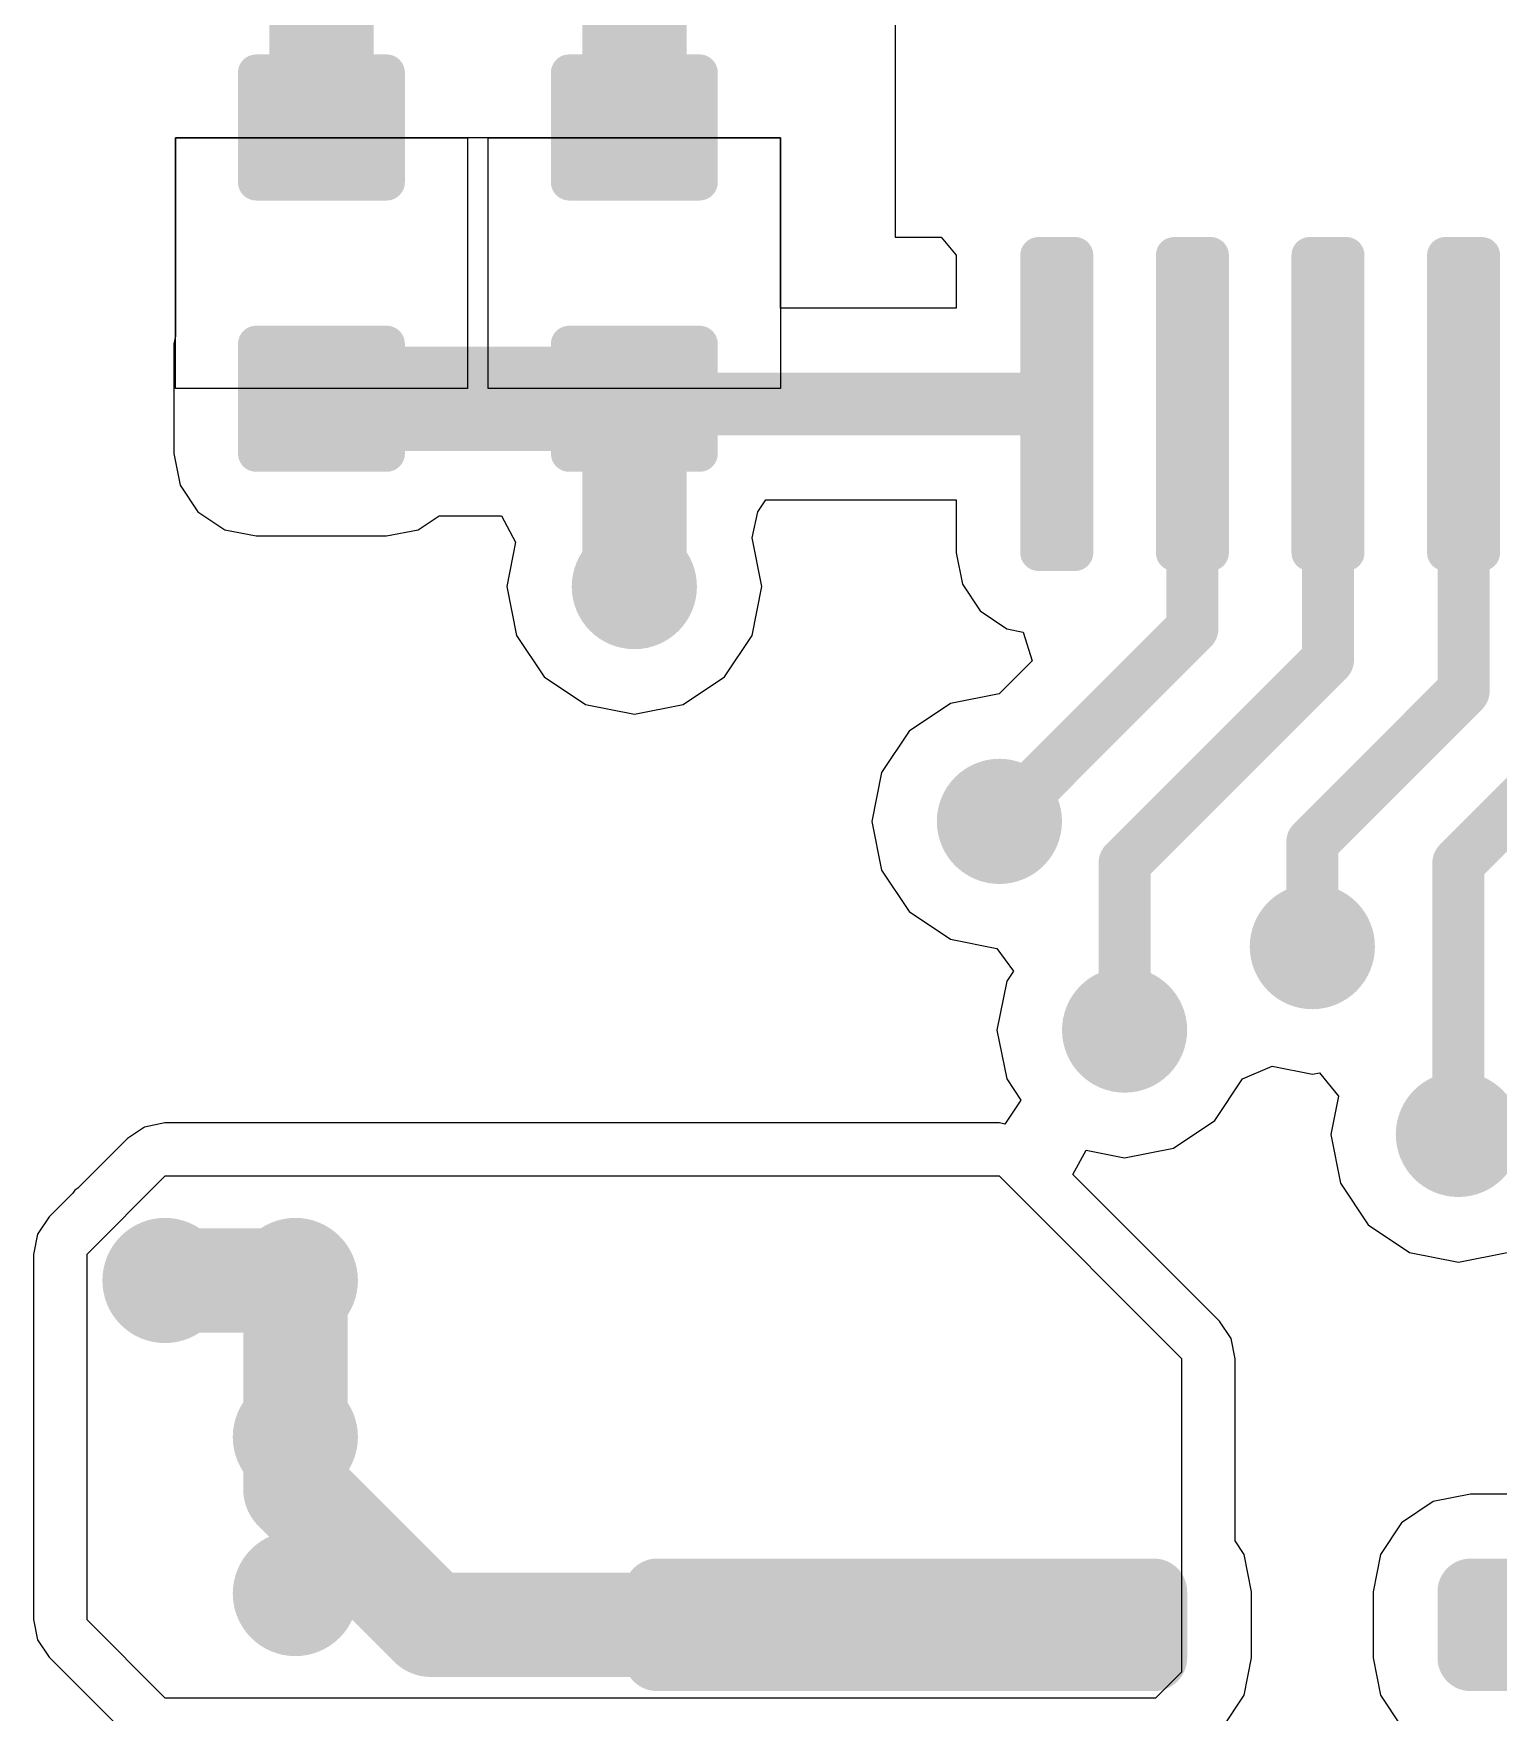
# Model space of a CAD drawing. Header units: millimetres. Extents: x 201 to 305, y 187 to 304.
# Drawn here: x 227.87 to 234.89, y 257.43 to 265.48 of the extents above; entities that cross this region are included whole.
import ezdxf

# ---------------------------------------------------------------- set-up
doc = ezdxf.new("R2010")
doc.units = ezdxf.units.MM
doc.layers.add('TopLayer', color=1, linetype='Continuous')

# ---------------------------------------------------------------- blocks, each defined once
blk = doc.blocks.new('PH08SMD_D20P_PWR_26')
at = {"layer": 'TopLayer', "const_width": 0.15875}
for points in [[(-5.953125, 3.14124848, 1), (-5.794375, 3.14124848, 1)], [(-5.635625, 3.14124848, 1), (-5.476875, 3.14124848, 1)], [(-4.683125, 3.14125102, 1), (-4.524375, 3.14125102, 1)], [(-4.365625, 3.14125102, 1), (-4.206875, 3.14125102, 1)], [(-3.413125, 3.14125102, 1), (-3.254375, 3.14125102, 1)], [(-3.095625, 3.14125102, 1), (-2.936875, 3.14125102, 1)], [(-2.143125, 3.14124848, 1), (-1.984375, 3.14124848, 1)], [(-1.825625, 3.14124848, 1), (-1.666875, 3.14124848, 1)], [(-0.8731249999999999, 3.14125102, 1), (-0.714375, 3.14125102, 1)], [(-0.5556249999999999, 3.14125102, 1), (-0.396875, 3.14125102, 1)], [(0.396875, 3.14125102, 1), (0.5556249999999999, 3.14125102, 1)], [(0.714375, 3.14125102, 1), (0.8731249999999999, 3.14125102, 1)], [(1.66687754, 3.14125102, 1), (1.82562754, 3.14125102, 1)], [(1.98437754, 3.14125102, 1), (2.14312754, 3.14125102, 1)], [(2.936875, 3.14125102, 1), (3.095625, 3.14125102, 1)], [(3.254375, 3.14125102, 1), (3.413125, 3.14125102, 1)], [(4.206875, 3.14125102, 1), (4.365625, 3.14125102, 1)], [(4.524375, 3.14125102, 1), (4.683125, 3.14125102, 1)], [(5.476877539999999, 3.14125102, 1), (5.63562754, 3.14125102, 1)], [(5.794377539999999, 3.14125102, 1), (5.95312754, 3.14125102, 1)], [(-5.953125, 0.7587488, 1), (-5.794375, 0.7587488, 1)], [(-5.635625, 0.7587488, 1), (-5.476875, 0.7587488, 1)], [(-4.683125, 0.75875134, 1), (-4.524375, 0.75875134, 1)], [(-4.365625, 0.75875134, 1), (-4.206875, 0.75875134, 1)], [(-3.413125, 0.75875134, 1), (-3.254375, 0.75875134, 1)], [(-3.095625, 0.75875134, 1), (-2.936875, 0.75875134, 1)], [(-2.143125, 0.7587488, 1), (-1.984375, 0.7587488, 1)], [(-1.825625, 0.7587488, 1), (-1.666875, 0.7587488, 1)], [(-0.8731249999999999, 0.75875134, 1), (-0.714375, 0.75875134, 1)], [(-0.5556249999999999, 0.75875134, 1), (-0.396875, 0.75875134, 1)], [(0.396875, 0.75875134, 1), (0.5556249999999999, 0.75875134, 1)], [(0.714375, 0.75875134, 1), (0.8731249999999999, 0.75875134, 1)], [(1.66687754, 0.75875134, 1), (1.82562754, 0.75875134, 1)], [(1.98437754, 0.75875134, 1), (2.14312754, 0.75875134, 1)], [(2.936875, 0.75875134, 1), (3.095625, 0.75875134, 1)], [(3.254375, 0.75875134, 1), (3.413125, 0.75875134, 1)], [(4.206875, 0.75875134, 1), (4.365625, 0.75875134, 1)], [(4.524375, 0.75875134, 1), (4.683125, 0.75875134, 1)], [(5.476877539999999, 0.75875134, 1), (5.63562754, 0.75875134, 1)], [(5.794377539999999, 0.75875134, 1), (5.95312754, 0.75875134, 1)], [(-5.953125, -0.75875134, 1), (-5.794375, -0.75875134, 1)], [(-5.635625, -0.75875134, 1), (-5.476875, -0.75875134, 1)], [(-4.683125, -0.75875134, 1), (-4.524375, -0.75875134, 1)], [(-4.365625, -0.75875134, 1), (-4.206875, -0.75875134, 1)], [(-3.41312754, -0.75875134, 1), (-3.25437754, -0.75875134, 1)], [(-3.09562754, -0.75875134, 1), (-2.93687754, -0.75875134, 1)], [(-2.143125, -0.75875134, 1), (-1.984375, -0.75875134, 1)], [(-1.825625, -0.75875134, 1), (-1.666875, -0.75875134, 1)], [(-0.8731249999999999, -0.75875134, 1), (-0.714375, -0.75875134, 1)], [(-0.5556249999999999, -0.75875134, 1), (-0.396875, -0.75875134, 1)], [(0.396875, -0.7587488, 1), (0.5556249999999999, -0.7587488, 1)], [(0.714375, -0.7587488, 1), (0.8731249999999999, -0.7587488, 1)], [(1.666875, -0.75875134, 1), (1.825625, -0.75875134, 1)], [(1.984375, -0.75875134, 1), (2.143125, -0.75875134, 1)], [(2.936875, -0.75875134, 1), (3.095625, -0.75875134, 1)], [(3.254375, -0.75875134, 1), (3.413125, -0.75875134, 1)], [(4.206875, -0.7587488, 1), (4.365625, -0.7587488, 1)], [(4.524375, -0.7587488, 1), (4.683125, -0.7587488, 1)], [(5.476877539999999, -0.7587488, 1), (5.63562754, -0.7587488, 1)], [(5.794377539999999, -0.7587488, 1), (5.95312754, -0.7587488, 1)], [(-5.953125, -3.14125102, 1), (-5.794375, -3.14125102, 1)], [(-5.635625, -3.14125102, 1), (-5.476875, -3.14125102, 1)], [(-4.683125, -3.14125102, 1), (-4.524375, -3.14125102, 1)], [(-4.365625, -3.14125102, 1), (-4.206875, -3.14125102, 1)], [(-3.41312754, -3.14125102, 1), (-3.25437754, -3.14125102, 1)], [(-3.09562754, -3.14125102, 1), (-2.93687754, -3.14125102, 1)], [(-2.143125, -3.14125102, 1), (-1.984375, -3.14125102, 1)], [(-1.825625, -3.14125102, 1), (-1.666875, -3.14125102, 1)], [(-0.8731249999999999, -3.14125102, 1), (-0.714375, -3.14125102, 1)], [(-0.5556249999999999, -3.14125102, 1), (-0.396875, -3.14125102, 1)], [(0.396875, -3.14124848, 1), (0.5556249999999999, -3.14124848, 1)], [(0.714375, -3.14124848, 1), (0.8731249999999999, -3.14124848, 1)], [(1.666875, -3.14125102, 1), (1.825625, -3.14125102, 1)], [(1.984375, -3.14125102, 1), (2.143125, -3.14125102, 1)], [(2.936875, -3.14125102, 1), (3.095625, -3.14125102, 1)], [(3.254375, -3.14125102, 1), (3.413125, -3.14125102, 1)], [(4.206875, -3.14124848, 1), (4.365625, -3.14124848, 1)], [(4.524375, -3.14124848, 1), (4.683125, -3.14124848, 1)], [(5.476877539999999, -3.14124848, 1), (5.63562754, -3.14124848, 1)], [(5.794377539999999, -3.14124848, 1), (5.95312754, -3.14124848, 1)]]:
    blk.add_lwpolyline(points, format="xyb", close=True, dxfattribs=at)
at = {"layer": 'TopLayer'}
for points in [[(-5.873749999999999, 0.5999987999999999), (-5.556249999999999, 0.5999987999999999), (-5.873749999999999, 3.29999848), (-5.556249999999999, 3.29999848)], [(-4.60375, 0.6000013399999999), (-4.28625, 0.6000013399999999), (-4.60375, 3.30000102), (-4.28625, 3.30000102)], [(-3.33375, 0.6000013399999999), (-3.01625, 0.6000013399999999), (-3.33375, 3.30000102), (-3.01625, 3.30000102)], [(-2.06375, 0.5999987999999999), (-1.74625, 0.5999987999999999), (-2.06375, 3.29999848), (-1.74625, 3.29999848)], [(-0.79375, 0.6000013399999999), (-0.47625, 0.6000013399999999), (-0.79375, 3.30000102), (-0.47625, 3.30000102)], [(0.47625, 0.6000013399999999), (0.79375, 0.6000013399999999), (0.47625, 3.30000102), (0.79375, 3.30000102)], [(1.74625254, 0.6000013399999999), (2.06375254, 0.6000013399999999), (1.74625254, 3.30000102), (2.06375254, 3.30000102)], [(3.01625, 0.6000013399999999), (3.33375, 0.6000013399999999), (3.01625, 3.30000102), (3.33375, 3.30000102)], [(4.28625, 0.6000013399999999), (4.60375, 0.6000013399999999), (4.28625, 3.30000102), (4.60375, 3.30000102)], [(5.55625254, 0.6000013399999999), (5.87375254, 0.6000013399999999), (5.55625254, 3.30000102), (5.87375254, 3.30000102)], [(-6.0325, 0.7587488), (-5.3975, 0.7587488), (-6.0325, 3.14124848), (-5.3975, 3.14124848)], [(-4.762499999999999, 0.75875134), (-4.1275, 0.75875134), (-4.762499999999999, 3.14125102), (-4.1275, 3.14125102)], [(-3.4925, 0.75875134), (-2.8575, 0.75875134), (-3.4925, 3.14125102), (-2.8575, 3.14125102)], [(-2.2225, 0.7587488), (-1.5875, 0.7587488), (-2.2225, 3.14124848), (-1.5875, 3.14124848)], [(-0.9524999999999999, 0.75875134), (-0.3175, 0.75875134), (-0.9524999999999999, 3.14125102), (-0.3175, 3.14125102)], [(0.3175, 0.75875134), (0.9524999999999999, 0.75875134), (0.3175, 3.14125102), (0.9524999999999999, 3.14125102)], [(1.58750254, 0.75875134), (2.22250254, 0.75875134), (1.58750254, 3.14125102), (2.22250254, 3.14125102)], [(2.8575, 0.75875134), (3.4925, 0.75875134), (2.8575, 3.14125102), (3.4925, 3.14125102)], [(4.1275, 0.75875134), (4.762499999999999, 0.75875134), (4.1275, 3.14125102), (4.762499999999999, 3.14125102)], [(5.39750254, 0.75875134), (6.032502539999999, 0.75875134), (5.39750254, 3.14125102), (6.032502539999999, 3.14125102)], [(-5.873749999999999, -3.30000102), (-5.556249999999999, -3.30000102), (-5.873749999999999, -0.6000013399999999), (-5.556249999999999, -0.6000013399999999)], [(-4.60375, -3.30000102), (-4.28625, -3.30000102), (-4.60375, -0.6000013399999999), (-4.28625, -0.6000013399999999)], [(-3.33375254, -3.30000102), (-3.01625254, -3.30000102), (-3.33375254, -0.6000013399999999), (-3.01625254, -0.6000013399999999)], [(-2.06375, -3.30000102), (-1.74625, -3.30000102), (-2.06375, -0.6000013399999999), (-1.74625, -0.6000013399999999)], [(-0.79375, -3.30000102), (-0.47625, -3.30000102), (-0.79375, -0.6000013399999999), (-0.47625, -0.6000013399999999)], [(0.47625, -3.29999848), (0.79375, -3.29999848), (0.47625, -0.5999987999999999), (0.79375, -0.5999987999999999)], [(1.74625, -3.30000102), (2.06375, -3.30000102), (1.74625, -0.6000013399999999), (2.06375, -0.6000013399999999)], [(3.01625, -3.30000102), (3.33375, -3.30000102), (3.01625, -0.6000013399999999), (3.33375, -0.6000013399999999)], [(4.28625, -3.29999848), (4.60375, -3.29999848), (4.28625, -0.5999987999999999), (4.60375, -0.5999987999999999)], [(5.55625254, -3.29999848), (5.87375254, -3.29999848), (5.55625254, -0.5999987999999999), (5.87375254, -0.5999987999999999)], [(-6.0325, -3.14125102), (-5.3975, -3.14125102), (-6.0325, -0.75875134), (-5.3975, -0.75875134)], [(-4.762499999999999, -3.14125102), (-4.1275, -3.14125102), (-4.762499999999999, -0.75875134), (-4.1275, -0.75875134)], [(-3.49250254, -3.14125102), (-2.85750254, -3.14125102), (-3.49250254, -0.75875134), (-2.85750254, -0.75875134)], [(-2.2225, -3.14125102), (-1.5875, -3.14125102), (-2.2225, -0.75875134), (-1.5875, -0.75875134)], [(-0.9524999999999999, -3.14125102), (-0.3175, -3.14125102), (-0.9524999999999999, -0.75875134), (-0.3175, -0.75875134)], [(0.3175, -3.14124848), (0.9524999999999999, -3.14124848), (0.3175, -0.7587488), (0.9524999999999999, -0.7587488)], [(1.5875, -3.14125102), (2.2225, -3.14125102), (1.5875, -0.75875134), (2.2225, -0.75875134)], [(2.8575, -3.14125102), (3.4925, -3.14125102), (2.8575, -0.75875134), (3.4925, -0.75875134)], [(4.1275, -3.14124848), (4.762499999999999, -3.14124848), (4.1275, -0.7587488), (4.762499999999999, -0.7587488)], [(5.39750254, -3.14124848), (6.032502539999999, -3.14124848), (5.39750254, -0.7587488), (6.032502539999999, -0.7587488)]]:
    blk.add_solid(points, dxfattribs=at)
blk = doc.blocks.new('C_1608S_69')
at = {"layer": 'TopLayer'}
for p, q in [((-0.5999987999999999, -0.7000011399999999), (-0.5999987999999999, 0.7000011399999999)), ((-0.5999987999999999, 0.7000011399999999), (0.5999987999999999, 0.7000011399999999)), ((0.5999987999999999, 0.7000011399999999), (0.5999987999999999, -0.7000011399999999)), ((0.5999987999999999, -0.7000011399999999), (-0.5999987999999999, -0.7000011399999999))]:
    blk.add_line(p, q, dxfattribs=at)
at = {"layer": 'TopLayer', "const_width": 0.08750045999999999}
for points in [[(-0.9562337999999999, 0.31249874, 1), (-0.8687358799999999, 0.31249874, 1)], [(-0.43123612, 0.31249874, 1), (-0.3437382, 0.31249874, 1)], [(0.3437382, 0.31249874, 1), (0.43123612, 0.31249874, 1)], [(0.8687358799999999, 0.31249874, 1), (0.9562337999999999, 0.31249874, 1)], [(-0.9562337999999999, -0.31249874, 1), (-0.8687358799999999, -0.31249874, 1)], [(-0.43123612, -0.31249874, 1), (-0.3437382, -0.31249874, 1)], [(0.3437382, -0.31249874, 1), (0.43123612, -0.31249874, 1)], [(0.8687358799999999, -0.31249874, 1), (0.9562337999999999, -0.31249874, 1)]]:
    blk.add_lwpolyline(points, format="xyb", close=True, dxfattribs=at)
at = {"layer": 'TopLayer'}
for points in [[(-0.38748716, -0.3999992), (-0.38748716, 0.3999992), (-0.91248484, -0.3999992), (-0.91248484, 0.3999992)], [(0.91248484, -0.3999992), (0.91248484, 0.3999992), (0.38748716, -0.3999992), (0.38748716, 0.3999992)], [(-0.2999867, -0.31249874), (-0.2999867, 0.31249874), (-0.9999853, -0.31249874), (-0.9999853, 0.31249874)], [(0.9999853, -0.31249874), (0.9999853, 0.31249874), (0.2999867, -0.31249874), (0.2999867, 0.31249874)]]:
    blk.add_solid(points, dxfattribs=at)
blk = doc.blocks.new('TSSOP_28_124')
at = {"layer": 'TopLayer', "const_width": 0.08749791999999999}
for points in [[(-4.35624986, 4.0125015, 1), (-4.26875194, 4.0125015, 1)], [(-4.18124894, 4.0125015, 1), (-4.09375102, 4.0125015, 1)], [(-3.70624862, 4.0125015, 1), (-3.6187507, 4.0125015, 1)], [(-3.5312477, 4.0125015, 1), (-3.44374978, 4.0125015, 1)], [(-3.05624992, 4.0125015, 1), (-2.968752, 4.0125015, 1)], [(-2.881249, 4.0125015, 1), (-2.79375108, 4.0125015, 1)], [(-2.40624868, 4.0125015, 1), (-2.31875076, 4.0125015, 1)], [(-2.23124776, 4.0125015, 1), (-2.14374984, 4.0125015, 1)], [(-1.75624998, 4.0125015, 1), (-1.66875206, 4.0125015, 1)], [(-1.58124906, 4.0125015, 1), (-1.49375114, 4.0125015, 1)], [(-1.10624874, 4.0125015, 1), (-1.01875082, 4.0125015, 1)], [(-0.93124782, 4.0125015, 1), (-0.8437498999999999, 4.0125015, 1)], [(-0.45625004, 4.0125015, 1), (-0.36875212, 4.0125015, 1)], [(-0.28124912, 4.0125015, 1), (-0.1937512, 4.0125015, 1)], [(0.1937512, 4.0125015, 1), (0.28124912, 4.0125015, 1)], [(0.36875212, 4.0125015, 1), (0.45625004, 4.0125015, 1)], [(0.8437498999999999, 4.0125015, 1), (0.93124782, 4.0125015, 1)], [(1.01875082, 4.0125015, 1), (1.10624874, 4.0125015, 1)], [(1.49375114, 4.0125015, 1), (1.58124906, 4.0125015, 1)], [(1.66875206, 4.0125015, 1), (1.75624998, 4.0125015, 1)], [(2.14374984, 4.0125015, 1), (2.23124776, 4.0125015, 1)], [(2.31875076, 4.0125015, 1), (2.40624868, 4.0125015, 1)], [(2.79375108, 4.0125015, 1), (2.881249, 4.0125015, 1)], [(2.968752, 4.0125015, 1), (3.05624992, 4.0125015, 1)], [(3.44374978, 4.0125015, 1), (3.5312477, 4.0125015, 1)], [(3.6187507, 4.0125015, 1), (3.70624862, 4.0125015, 1)], [(4.09375102, 4.0125015, 1), (4.18124894, 4.0125015, 1)], [(4.26875194, 4.0125015, 1), (4.35624986, 4.0125015, 1)], [(-4.35624986, 2.58750054, 1), (-4.26875194, 2.58750054, 1)], [(-4.18124894, 2.58750054, 1), (-4.09375102, 2.58750054, 1)], [(-3.70624862, 2.58750054, 1), (-3.6187507, 2.58750054, 1)], [(-3.5312477, 2.58750054, 1), (-3.44374978, 2.58750054, 1)], [(-3.05624992, 2.58750054, 1), (-2.968752, 2.58750054, 1)], [(-2.881249, 2.58750054, 1), (-2.79375108, 2.58750054, 1)], [(-2.40624868, 2.58750054, 1), (-2.31875076, 2.58750054, 1)], [(-2.23124776, 2.58750054, 1), (-2.14374984, 2.58750054, 1)], [(-1.75624998, 2.58750054, 1), (-1.66875206, 2.58750054, 1)], [(-1.58124906, 2.58750054, 1), (-1.49375114, 2.58750054, 1)], [(-1.10624874, 2.58750054, 1), (-1.01875082, 2.58750054, 1)], [(-0.93124782, 2.58750054, 1), (-0.8437498999999999, 2.58750054, 1)], [(-0.45625004, 2.58750054, 1), (-0.36875212, 2.58750054, 1)], [(-0.28124912, 2.58750054, 1), (-0.1937512, 2.58750054, 1)], [(0.1937512, 2.58750054, 1), (0.28124912, 2.58750054, 1)], [(0.36875212, 2.58750054, 1), (0.45625004, 2.58750054, 1)], [(0.8437498999999999, 2.58750054, 1), (0.93124782, 2.58750054, 1)], [(1.01875082, 2.58750054, 1), (1.10624874, 2.58750054, 1)], [(1.49375114, 2.58750054, 1), (1.58124906, 2.58750054, 1)], [(1.66875206, 2.58750054, 1), (1.75624998, 2.58750054, 1)], [(2.14374984, 2.58750054, 1), (2.23124776, 2.58750054, 1)], [(2.31875076, 2.58750054, 1), (2.40624868, 2.58750054, 1)], [(2.79375108, 2.58750054, 1), (2.881249, 2.58750054, 1)], [(2.968752, 2.58750054, 1), (3.05624992, 2.58750054, 1)], [(3.44374978, 2.58750054, 1), (3.5312477, 2.58750054, 1)], [(3.6187507, 2.58750054, 1), (3.70624862, 2.58750054, 1)], [(4.09375102, 2.58750054, 1), (4.18124894, 2.58750054, 1)], [(4.26875194, 2.58750054, 1), (4.35624986, 2.58750054, 1)], [(-4.35624986, -2.58750054, 1), (-4.26875194, -2.58750054, 1)], [(-4.18124894, -2.58750054, 1), (-4.09375102, -2.58750054, 1)], [(-3.70624862, -2.58750054, 1), (-3.6187507, -2.58750054, 1)], [(-3.5312477, -2.58750054, 1), (-3.44374978, -2.58750054, 1)], [(-3.05624992, -2.58750054, 1), (-2.968752, -2.58750054, 1)], [(-2.881249, -2.58750054, 1), (-2.79375108, -2.58750054, 1)], [(-2.40624868, -2.58750054, 1), (-2.31875076, -2.58750054, 1)], [(-2.23124776, -2.58750054, 1), (-2.14374984, -2.58750054, 1)], [(-1.75624998, -2.58750054, 1), (-1.66875206, -2.58750054, 1)], [(-1.58124906, -2.58750054, 1), (-1.49375114, -2.58750054, 1)], [(-1.10624874, -2.58750054, 1), (-1.01875082, -2.58750054, 1)], [(-0.93124782, -2.58750054, 1), (-0.8437498999999999, -2.58750054, 1)], [(-0.45625004, -2.58750054, 1), (-0.36875212, -2.58750054, 1)], [(-0.28124912, -2.58750054, 1), (-0.1937512, -2.58750054, 1)], [(0.1937512, -2.58750054, 1), (0.28124912, -2.58750054, 1)], [(0.36875212, -2.58750054, 1), (0.45625004, -2.58750054, 1)], [(0.8437498999999999, -2.58750054, 1), (0.93124782, -2.58750054, 1)], [(1.01875082, -2.58750054, 1), (1.10624874, -2.58750054, 1)], [(1.49375114, -2.58750054, 1), (1.58124906, -2.58750054, 1)], [(1.66875206, -2.58750054, 1), (1.75624998, -2.58750054, 1)], [(2.14374984, -2.58750054, 1), (2.23124776, -2.58750054, 1)], [(2.31875076, -2.58750054, 1), (2.40624868, -2.58750054, 1)], [(2.79375108, -2.58750054, 1), (2.881249, -2.58750054, 1)], [(2.968752, -2.58750054, 1), (3.05624992, -2.58750054, 1)], [(3.44374978, -2.58750054, 1), (3.5312477, -2.58750054, 1)], [(3.6187507, -2.58750054, 1), (3.70624862, -2.58750054, 1)], [(4.09375102, -2.58750054, 1), (4.18124894, -2.58750054, 1)], [(4.26875194, -2.58750054, 1), (4.35624986, -2.58750054, 1)], [(-4.35624986, -4.0125015, 1), (-4.26875194, -4.0125015, 1)], [(-4.18124894, -4.0125015, 1), (-4.09375102, -4.0125015, 1)], [(-3.70624862, -4.0125015, 1), (-3.6187507, -4.0125015, 1)], [(-3.5312477, -4.0125015, 1), (-3.44374978, -4.0125015, 1)], [(-3.05624992, -4.0125015, 1), (-2.968752, -4.0125015, 1)], [(-2.881249, -4.0125015, 1), (-2.79375108, -4.0125015, 1)], [(-2.40624868, -4.0125015, 1), (-2.31875076, -4.0125015, 1)], [(-2.23124776, -4.0125015, 1), (-2.14374984, -4.0125015, 1)], [(-1.75624998, -4.0125015, 1), (-1.66875206, -4.0125015, 1)], [(-1.58124906, -4.0125015, 1), (-1.49375114, -4.0125015, 1)], [(-1.10624874, -4.0125015, 1), (-1.01875082, -4.0125015, 1)], [(-0.93124782, -4.0125015, 1), (-0.8437498999999999, -4.0125015, 1)], [(-0.45625004, -4.0125015, 1), (-0.36875212, -4.0125015, 1)], [(-0.28124912, -4.0125015, 1), (-0.1937512, -4.0125015, 1)], [(0.1937512, -4.0125015, 1), (0.28124912, -4.0125015, 1)], [(0.36875212, -4.0125015, 1), (0.45625004, -4.0125015, 1)], [(0.8437498999999999, -4.0125015, 1), (0.93124782, -4.0125015, 1)], [(1.01875082, -4.0125015, 1), (1.10624874, -4.0125015, 1)], [(1.49375114, -4.0125015, 1), (1.58124906, -4.0125015, 1)], [(1.66875206, -4.0125015, 1), (1.75624998, -4.0125015, 1)], [(2.14374984, -4.0125015, 1), (2.23124776, -4.0125015, 1)], [(2.31875076, -4.0125015, 1), (2.40624868, -4.0125015, 1)], [(2.79375108, -4.0125015, 1), (2.881249, -4.0125015, 1)], [(2.968752, -4.0125015, 1), (3.05624992, -4.0125015, 1)], [(3.44374978, -4.0125015, 1), (3.5312477, -4.0125015, 1)], [(3.6187507, -4.0125015, 1), (3.70624862, -4.0125015, 1)], [(4.09375102, -4.0125015, 1), (4.18124894, -4.0125015, 1)], [(4.26875194, -4.0125015, 1), (4.35624986, -4.0125015, 1)]]:
    blk.add_lwpolyline(points, format="xyb", close=True, dxfattribs=at)
at = {"layer": 'TopLayer'}
for points in [[(-4.3125009, 2.50000262), (-4.137499979999999, 2.50000262), (-4.3125009, 4.09999942), (-4.137499979999999, 4.09999942)], [(-3.66249966, 2.50000262), (-3.48749874, 2.50000262), (-3.66249966, 4.09999942), (-3.48749874, 4.09999942)], [(-3.01250096, 2.50000262), (-2.83750004, 2.50000262), (-3.01250096, 4.09999942), (-2.83750004, 4.09999942)], [(-2.36249972, 2.50000262), (-2.1874988, 2.50000262), (-2.36249972, 4.09999942), (-2.1874988, 4.09999942)], [(-1.71250102, 2.50000262), (-1.5375001, 2.50000262), (-1.71250102, 4.09999942), (-1.5375001, 4.09999942)], [(-1.06249978, 2.50000262), (-0.88749886, 2.50000262), (-1.06249978, 4.09999942), (-0.88749886, 4.09999942)], [(-0.41250108, 2.50000262), (-0.23750016, 2.50000262), (-0.41250108, 4.09999942), (-0.23750016, 4.09999942)], [(0.23750016, 2.50000262), (0.41250108, 2.50000262), (0.23750016, 4.09999942), (0.41250108, 4.09999942)], [(0.88749886, 2.50000262), (1.06249978, 2.50000262), (0.88749886, 4.09999942), (1.06249978, 4.09999942)], [(1.5375001, 2.50000262), (1.71250102, 2.50000262), (1.5375001, 4.09999942), (1.71250102, 4.09999942)], [(2.1874988, 2.50000262), (2.36249972, 2.50000262), (2.1874988, 4.09999942), (2.36249972, 4.09999942)], [(2.83750004, 2.50000262), (3.01250096, 2.50000262), (2.83750004, 4.09999942), (3.01250096, 4.09999942)], [(3.48749874, 2.50000262), (3.66249966, 2.50000262), (3.48749874, 4.09999942), (3.66249966, 4.09999942)], [(4.137499979999999, 2.50000262), (4.3125009, 2.50000262), (4.137499979999999, 4.09999942), (4.3125009, 4.09999942)], [(-4.39999882, 2.58750054), (-4.05000206, 2.58750054), (-4.39999882, 4.0125015), (-4.05000206, 4.0125015)], [(-3.74999758, 2.58750054), (-3.40000082, 2.58750054), (-3.74999758, 4.0125015), (-3.40000082, 4.0125015)], [(-3.09999888, 2.58750054), (-2.75000212, 2.58750054), (-3.09999888, 4.0125015), (-2.75000212, 4.0125015)], [(-2.44999764, 2.58750054), (-2.10000088, 2.58750054), (-2.44999764, 4.0125015), (-2.10000088, 4.0125015)], [(-1.79999894, 2.58750054), (-1.45000218, 2.58750054), (-1.79999894, 4.0125015), (-1.45000218, 4.0125015)], [(-1.1499977, 2.58750054), (-0.80000094, 2.58750054), (-1.1499977, 4.0125015), (-0.80000094, 4.0125015)], [(-0.499999, 2.58750054), (-0.15000224, 2.58750054), (-0.499999, 4.0125015), (-0.15000224, 4.0125015)], [(0.15000224, 2.58750054), (0.499999, 2.58750054), (0.15000224, 4.0125015), (0.499999, 4.0125015)], [(0.80000094, 2.58750054), (1.1499977, 2.58750054), (0.80000094, 4.0125015), (1.1499977, 4.0125015)], [(1.45000218, 2.58750054), (1.79999894, 2.58750054), (1.45000218, 4.0125015), (1.79999894, 4.0125015)], [(2.10000088, 2.58750054), (2.44999764, 2.58750054), (2.10000088, 4.0125015), (2.44999764, 4.0125015)], [(2.75000212, 2.58750054), (3.09999888, 2.58750054), (2.75000212, 4.0125015), (3.09999888, 4.0125015)], [(3.40000082, 2.58750054), (3.74999758, 2.58750054), (3.40000082, 4.0125015), (3.74999758, 4.0125015)], [(4.05000206, 2.58750054), (4.39999882, 2.58750054), (4.05000206, 4.0125015), (4.39999882, 4.0125015)], [(-4.3125009, -4.09999942), (-4.137499979999999, -4.09999942), (-4.3125009, -2.50000262), (-4.137499979999999, -2.50000262)], [(-3.66249966, -4.09999942), (-3.48749874, -4.09999942), (-3.66249966, -2.50000262), (-3.48749874, -2.50000262)], [(-3.01250096, -4.09999942), (-2.83750004, -4.09999942), (-3.01250096, -2.50000262), (-2.83750004, -2.50000262)], [(-2.36249972, -4.09999942), (-2.1874988, -4.09999942), (-2.36249972, -2.50000262), (-2.1874988, -2.50000262)], [(-1.71250102, -4.09999942), (-1.5375001, -4.09999942), (-1.71250102, -2.50000262), (-1.5375001, -2.50000262)], [(-1.06249978, -4.09999942), (-0.88749886, -4.09999942), (-1.06249978, -2.50000262), (-0.88749886, -2.50000262)], [(-0.41250108, -4.09999942), (-0.23750016, -4.09999942), (-0.41250108, -2.50000262), (-0.23750016, -2.50000262)], [(0.23750016, -4.09999942), (0.41250108, -4.09999942), (0.23750016, -2.50000262), (0.41250108, -2.50000262)], [(0.88749886, -4.09999942), (1.06249978, -4.09999942), (0.88749886, -2.50000262), (1.06249978, -2.50000262)], [(1.5375001, -4.09999942), (1.71250102, -4.09999942), (1.5375001, -2.50000262), (1.71250102, -2.50000262)], [(2.1874988, -4.09999942), (2.36249972, -4.09999942), (2.1874988, -2.50000262), (2.36249972, -2.50000262)], [(2.83750004, -4.09999942), (3.01250096, -4.09999942), (2.83750004, -2.50000262), (3.01250096, -2.50000262)], [(3.48749874, -4.09999942), (3.66249966, -4.09999942), (3.48749874, -2.50000262), (3.66249966, -2.50000262)], [(4.137499979999999, -4.09999942), (4.3125009, -4.09999942), (4.137499979999999, -2.50000262), (4.3125009, -2.50000262)], [(-4.39999882, -4.0125015), (-4.05000206, -4.0125015), (-4.39999882, -2.58750054), (-4.05000206, -2.58750054)], [(-3.74999758, -4.0125015), (-3.40000082, -4.0125015), (-3.74999758, -2.58750054), (-3.40000082, -2.58750054)], [(-3.09999888, -4.0125015), (-2.75000212, -4.0125015), (-3.09999888, -2.58750054), (-2.75000212, -2.58750054)], [(-2.44999764, -4.0125015), (-2.10000088, -4.0125015), (-2.44999764, -2.58750054), (-2.10000088, -2.58750054)], [(-1.79999894, -4.0125015), (-1.45000218, -4.0125015), (-1.79999894, -2.58750054), (-1.45000218, -2.58750054)], [(-1.1499977, -4.0125015), (-0.80000094, -4.0125015), (-1.1499977, -2.58750054), (-0.80000094, -2.58750054)], [(-0.499999, -4.0125015), (-0.15000224, -4.0125015), (-0.499999, -2.58750054), (-0.15000224, -2.58750054)], [(0.15000224, -4.0125015), (0.499999, -4.0125015), (0.15000224, -2.58750054), (0.499999, -2.58750054)], [(0.80000094, -4.0125015), (1.1499977, -4.0125015), (0.80000094, -2.58750054), (1.1499977, -2.58750054)], [(1.45000218, -4.0125015), (1.79999894, -4.0125015), (1.45000218, -2.58750054), (1.79999894, -2.58750054)], [(2.10000088, -4.0125015), (2.44999764, -4.0125015), (2.10000088, -2.58750054), (2.44999764, -2.58750054)], [(2.75000212, -4.0125015), (3.09999888, -4.0125015), (2.75000212, -2.58750054), (3.09999888, -2.58750054)], [(3.40000082, -4.0125015), (3.74999758, -4.0125015), (3.40000082, -2.58750054), (3.74999758, -2.58750054)], [(4.05000206, -4.0125015), (4.39999882, -4.0125015), (4.05000206, -2.58750054), (4.39999882, -2.58750054)]]:
    blk.add_solid(points, dxfattribs=at)
blk = doc.blocks.new('C_1608S_170')
at = {"layer": 'TopLayer'}
for p, q in [((-0.6000013399999999, -0.7000011399999999), (-0.5999987999999999, 0.7000011399999999)), ((-0.5999987999999999, 0.7000011399999999), (0.5999987999999999, 0.6999985999999999)), ((0.5999987999999999, 0.6999985999999999), (0.59999626, -0.7000036799999999)), ((0.59999626, -0.7000036799999999), (-0.6000013399999999, -0.7000011399999999))]:
    blk.add_line(p, q, dxfattribs=at)
at = {"layer": 'TopLayer', "const_width": 0.08750045999999999}
for points in [[(-0.9562337999999999, 0.31249874, 1), (-0.8687358799999999, 0.31249874, 1)], [(-0.43123612, 0.31249874, 1), (-0.3437382, 0.31249874, 1)], [(0.3437382, 0.31249874, 1), (0.43123612, 0.31249874, 1)], [(0.8687358799999999, 0.31249874, 1), (0.9562337999999999, 0.31249874, 1)], [(-0.9562337999999999, -0.31249874, 1), (-0.8687358799999999, -0.31249874, 1)], [(-0.43123612, -0.31249874, 1), (-0.3437382, -0.31249874, 1)], [(0.3437382, -0.31249874, 1), (0.43123612, -0.31249874, 1)], [(0.8687358799999999, -0.31249874, 1), (0.9562337999999999, -0.31249874, 1)]]:
    blk.add_lwpolyline(points, format="xyb", close=True, dxfattribs=at)
at = {"layer": 'TopLayer'}
for points in [[(-0.38748716, -0.3999992), (-0.38748716, 0.3999992), (-0.91248484, -0.3999992), (-0.91248484, 0.3999992)], [(0.91248484, -0.3999992), (0.91248484, 0.3999992), (0.38748716, -0.3999992), (0.38748716, 0.3999992)], [(-0.2999867, -0.31249874), (-0.2999867, 0.31249874), (-0.9999853, -0.31249874), (-0.9999853, 0.31249874)], [(0.9999853, -0.31249874), (0.9999853, 0.31249874), (0.2999867, -0.31249874), (0.2999867, 0.31249874)]]:
    blk.add_solid(points, dxfattribs=at)

msp = doc.modelspace()

# ---------------------------------------------------------------- linework, layer by layer
at = {"layer": 'TopLayer'}
for p, q in [((232.00000082, 269.49999948), (232.00000082, 264.49999932)), ((228.55000264, 264.97509362), (228.5500001, 264.02576608)), ((229.95000238, 264.97509108), (228.55000264, 264.97509362)), ((230.05000472, 264.97509616), (229.95000238, 264.97509108)), ((230.05000472, 264.97509362), (230.05000472, 264.97509616)), ((231.45000446, 264.97509362), (230.05000472, 264.97509362)), ((231.45000446, 264.15881382), (231.45000446, 264.97509362)), ((232.00000082, 264.49999932), (232.22059982, 264.49999932)), ((232.22059982, 264.49999932), (232.2924107, 264.41249632)), ((232.2924107, 264.41249632), (232.2924107, 264.15881382)), ((232.2924107, 264.15881382), (231.45000446, 264.15881382)), ((228.5500001, 264.02576608), (228.54241058, 263.98760766)), ((228.54241058, 263.98760766), (228.54241058, 263.46260998)), ((228.54241058, 263.46260998), (228.57248418, 263.31141394)), ((228.57248418, 263.31141394), (228.65813044, 263.18323792)), ((231.34187666, 263.18324046), (231.38059134, 263.24118294)), ((231.38059134, 263.24118294), (232.2924107, 263.24118294)), ((232.2924107, 263.24118294), (232.2924107, 262.9874979)), ((228.65813044, 263.18323792), (228.78630646, 263.09759166)), ((229.71369602, 263.09759166), (229.81358152, 263.16433524)), ((229.81358152, 263.16433524), (230.11393398, 263.16433524)), ((230.11393398, 263.16433524), (230.18046166, 263.0373327)), ((231.31519142, 263.05921734), (231.34187666, 263.18324046)), ((228.78630646, 263.09759166), (228.9375025, 263.06751806)), ((228.9375025, 263.06751806), (229.56249998, 263.06751806)), ((229.56249998, 263.06751806), (229.71369602, 263.09759166)), ((230.18046166, 263.0373327), (230.1382494, 262.82511062)), ((231.36175724, 262.82511062), (231.31519142, 263.05921734)), ((232.2924107, 262.9874979), (232.3224843, 262.8363044)), ((230.1382494, 262.82511062), (230.18481522, 262.59100136)), ((231.31519142, 262.59100136), (231.36175724, 262.82511062)), ((232.3224843, 262.8363044), (232.40813056, 262.70812838)), ((232.40813056, 262.70812838), (232.53630658, 262.62248212)), ((230.18481522, 262.59100136), (230.31742862, 262.39253592)), ((231.18257802, 262.39253592), (231.31519142, 262.59100136)), ((232.53630658, 262.62248212), (232.6145081, 262.60692716)), ((232.6145081, 262.60692716), (232.65631142, 262.469122)), ((232.65631142, 262.469122), (232.49867902, 262.31149214)), ((230.31742862, 262.39253592), (230.51589406, 262.25992252)), ((230.98411258, 262.25992252), (231.18257802, 262.39253592)), ((232.26589056, 262.26518794), (232.06742512, 262.13257454)), ((232.49867902, 262.31149214), (232.26589056, 262.26518794)), ((230.51589406, 262.25992252), (230.75000332, 262.2133567)), ((230.75000332, 262.2133567), (230.98411258, 262.25992252)), ((232.06742512, 262.13257454), (231.93481172, 261.9341091)), ((231.93481172, 261.9341091), (231.8882459, 261.69999984)), ((231.8882459, 261.69999984), (231.93481172, 261.46589058)), ((231.93481172, 261.46589058), (232.06742512, 261.26742514)), ((232.06742512, 261.26742514), (232.26589056, 261.13481174)), ((232.26589056, 261.13481174), (232.48681468, 261.09086974)), ((232.48681468, 261.09086974), (232.56674086, 260.9818885)), ((232.56674086, 260.9818885), (232.53481306, 260.93410856)), ((232.53481306, 260.93410856), (232.48824724, 260.6999993)), ((232.48824724, 260.6999993), (232.53481306, 260.46589004)), ((233.66518926, 260.4658875), (233.8067714, 260.5266824)), ((233.8067714, 260.5266824), (233.99999936, 260.48824712)), ((233.99999936, 260.48824712), (234.03444938, 260.49510004)), ((234.03444938, 260.49510004), (234.12476162, 260.38357372)), ((232.53481306, 260.46589004), (232.6029638, 260.36389634)), ((233.53257586, 260.2674246), (233.66518926, 260.4658875)), ((232.6029638, 260.36389634), (232.52659362, 260.24959888)), ((234.12476162, 260.38357372), (234.08824658, 260.2000003)), ((228.50001036, 260.25490748), (228.40246674, 260.23550442)), ((232.49998966, 260.2548897), (228.50001036, 260.25490748)), ((232.52659362, 260.24959888), (232.49998966, 260.2548897)), ((233.33411042, 260.1348112), (233.53257586, 260.2674246)), ((228.31977196, 260.18024926), (228.08150726, 259.94198202)), ((228.40246674, 260.23550442), (228.31977196, 260.18024926)), ((234.08824658, 260.2000003), (234.1348124, 259.96589104)), ((232.852468, 260.00799154), (232.9150282, 260.12503728)), ((232.9150282, 260.12503728), (233.10000116, 260.08824538)), ((233.10000116, 260.08824538), (233.33411042, 260.1348112)), ((233.55523012, 259.3052345), (232.852468, 260.00799154)), ((228.06742804, 259.93257386), (228.05801988, 259.9184921)), ((228.08150726, 259.94198202), (228.06742804, 259.93257386)), ((228.50001036, 260.00001086), (228.1249946, 259.62498748)), ((232.49998966, 259.99999308), (228.50001036, 260.00001086)), ((233.37499172, 259.12499356), (232.49998966, 259.99999308)), ((234.1348124, 259.96589104), (234.2674258, 259.7674256)), ((228.05801988, 259.9184921), (227.94475366, 259.80522588)), ((227.94475366, 259.80522588), (227.88950104, 259.7225311)), ((234.2674258, 259.7674256), (234.46589124, 259.6348122)), ((227.88950104, 259.7225311), (227.87009798, 259.62498748)), ((227.87009798, 259.62498748), (227.87009036, 257.87495034)), ((228.1249946, 259.62498748), (228.12498698, 257.87496304)), ((234.46589124, 259.6348122), (234.7000005, 259.58824638)), ((234.7000005, 259.58824638), (234.93410976, 259.6348122)), ((233.61048528, 259.22253718), (233.55523012, 259.3052345)), ((233.62988834, 259.1249961), (233.61048528, 259.22253718)), ((233.37499934, 257.6249991), (233.37499172, 259.12499356)), ((233.62989342, 258.25283376), (233.62988834, 259.1249961)), ((234.5797569, 258.4408852), (234.42801222, 258.33949094)), ((234.7587507, 258.47648838), (234.5797569, 258.4408852)), ((237.14125038, 258.47648838), (234.7587507, 258.47648838)), ((234.42801222, 258.33949094), (234.32661796, 258.18774626)), ((233.6733833, 258.18774626), (233.62989342, 258.25283376)), ((233.70898648, 258.00875246), (233.6733833, 258.18774626)), ((234.32661796, 258.18774626), (234.29101478, 258.00875246)), ((233.70898648, 257.69125246), (233.70898648, 258.00875246)), ((234.29101478, 258.00875246), (234.29101478, 257.69125246)), ((227.87009036, 257.87495034), (227.88949342, 257.77741942)), ((228.12498698, 257.87496304), (228.49999512, 257.49999046)), ((227.88949342, 257.77741942), (227.88949596, 257.77741434)), ((227.88949596, 257.77741434), (227.8894985, 257.77740672)), ((227.8894985, 257.77740672), (227.9447562, 257.69471448)), ((227.9447562, 257.69471448), (228.31976434, 257.3197419)), ((233.6733833, 257.51225866), (233.70898648, 257.69125246)), ((234.29101478, 257.69125246), (234.32661796, 257.51225866)), ((233.25000086, 257.50000062), (233.37499934, 257.6249991)), ((228.49999512, 257.49999046), (233.25000086, 257.50000062)), ((233.57198904, 257.36051398), (233.6733833, 257.51225866)), ((234.32661796, 257.51225866), (234.42801222, 257.36051398))]:
    msp.add_line(p, q, dxfattribs=at)
for points, const_width in [([(229.25000378, 265.02508336), (229.25000378, 265.92821338)], 0.499999), ([(230.75000332, 265.02508082), (230.75000332, 265.92821338)], 0.499999), ([(229.25000124, 265.02508082), (229.25000378, 265.02508336)], 0.499999), ([(229.25000124, 263.72510882), (230.75000332, 263.72510882)], 0.499999), ([(230.75000332, 262.82511062), (230.75000332, 263.72510882)], 0.499999), ([(230.75000332, 263.72510882), (230.77511376, 263.69999838)], 0.2999994), ([(230.77511376, 263.69999838), (232.77500054, 263.69999838)], 0.2999994), ([(233.42500178, 262.6250018), (233.42500178, 263.69999838)], 0.2499995), ([(234.07500048, 262.47499956), (234.07500048, 263.69999838)], 0.2499995), ([(234.72500172, 262.32499986), (234.72500172, 263.69999838)], 0.2499995), ([(232.49999982, 261.69999984), (233.42500178, 262.6250018)], 0.2499995), ([(233.10000116, 261.50000024), (234.07500048, 262.47499956)], 0.2499995), ([(233.99999936, 261.5999975), (234.72500172, 262.32499986)], 0.2499995), ([(234.7000005, 261.50000024), (235.37500042, 262.17500016)], 0.2499995), ([(233.99999936, 261.10000104), (233.99999936, 261.5999975)], 0.2499995), ([(233.10000116, 260.6999993), (233.10000116, 261.50000024)], 0.2499995), ([(234.7000005, 260.2000003), (234.7000005, 261.50000024)], 0.2499995), ([(228.62500122, 259.49999916), (229.12500022, 259.49999916)], 0.499999), ([(229.12500022, 258.75000066), (229.12500022, 259.49999916)], 0.499999), ([(229.12500022, 258.50000116), (229.12500022, 258.75000066)], 0.499999), ([(229.12500022, 258.50000116), (229.77499892, 257.85000246)], 0.499999), ([(229.77499892, 257.85000246), (232.05000072, 257.85000246)], 0.499999)]:
    msp.add_lwpolyline(points, dxfattribs=dict(at, const_width=const_width))
for points, const_width in [([(229.12500276, 265.02508082, 1), (229.37499972, 265.02508082, 1)], 0.2499995), ([(229.1250053, 265.02508336, 1), (229.37500226, 265.02508336, 1)], 0.2499995), ([(229.1250053, 265.02508336, 1), (229.37500226, 265.02508336, 1)], 0.2499995), ([(230.62500484, 265.02508082, 1), (230.8750018, 265.02508082, 1)], 0.2499995), ([(229.12500276, 263.72510882, 1), (229.37499972, 263.72510882, 1)], 0.2499995), ([(230.62500484, 263.72510882, 1), (230.8750018, 263.72510882, 1)], 0.2499995), ([(230.62500484, 263.72510882, 1), (230.8750018, 263.72510882, 1)], 0.2499995), ([(230.67500474, 263.72510882, 1), (230.8250019, 263.72510882, 1)], 0.1499997), ([(230.70011518, 263.69999838, 1), (230.85011234, 263.69999838, 1)], 0.1499997), ([(230.70011518, 263.69999838, 1), (230.85011234, 263.69999838, 1)], 0.1499997), ([(232.70000196, 263.69999838, 1), (232.84999912, 263.69999838, 1)], 0.1499997), ([(233.36250254, 263.69999838, 1), (233.48750102, 263.69999838, 1)], 0.12499848), ([(234.01250124, 263.69999838, 1), (234.13749972, 263.69999838, 1)], 0.12499848), ([(234.66250248, 263.69999838, 1), (234.78750096, 263.69999838, 1)], 0.12499848), ([(230.60000362, 262.82511062, 1), (230.90000302, 262.82511062, 1)], 0.2999994), ([(230.62500484, 262.82511062, 1), (230.8750018, 262.82511062, 1)], 0.2499995), ([(233.36250254, 262.6250018, 1), (233.48750102, 262.6250018, 1)], 0.12499848), ([(233.36250254, 262.6250018, 1), (233.48750102, 262.6250018, 1)], 0.12499848), ([(234.01250124, 262.47499956, 1), (234.13749972, 262.47499956, 1)], 0.12499848), ([(234.01250124, 262.47499956, 1), (234.13749972, 262.47499956, 1)], 0.12499848), ([(234.66250248, 262.32499986, 1), (234.78750096, 262.32499986, 1)], 0.12499848), ([(234.66250248, 262.32499986, 1), (234.78750096, 262.32499986, 1)], 0.12499848), ([(232.35000012, 261.69999984, 1), (232.64999952, 261.69999984, 1)], 0.2999994), ([(232.43750058, 261.69999984, 1), (232.56249906, 261.69999984, 1)], 0.12499848), ([(233.93750012, 261.5999975, 1), (234.0624986, 261.5999975, 1)], 0.12499848), ([(233.93750012, 261.5999975, 1), (234.0624986, 261.5999975, 1)], 0.12499848), ([(233.03750192, 261.50000024, 1), (233.1625004, 261.50000024, 1)], 0.12499848), ([(233.03750192, 261.50000024, 1), (233.1625004, 261.50000024, 1)], 0.12499848), ([(234.63750126, 261.50000024, 1), (234.76249974, 261.50000024, 1)], 0.12499848), ([(234.63750126, 261.50000024, 1), (234.76249974, 261.50000024, 1)], 0.12499848), ([(233.84999966, 261.10000104, 1), (234.14999906, 261.10000104, 1)], 0.2999994), ([(233.93750012, 261.10000104, 1), (234.0624986, 261.10000104, 1)], 0.12499848), ([(232.95000146, 260.6999993, 1), (233.25000086, 260.6999993, 1)], 0.2999994), ([(233.03750192, 260.6999993, 1), (233.1625004, 260.6999993, 1)], 0.12499848), ([(234.5500008, 260.2000003, 1), (234.8500002, 260.2000003, 1)], 0.2999994), ([(234.63750126, 260.2000003, 1), (234.76249974, 260.2000003, 1)], 0.12499848), ([(228.35000304, 259.49999916, 1), (228.65000244, 259.49999916, 1)], 0.2999994), ([(228.97500052, 259.49999916, 1), (229.27499992, 259.49999916, 1)], 0.2999994), ([(228.50000274, 259.49999916, 1), (228.7499997, 259.49999916, 1)], 0.2499995), ([(229.00000174, 259.49999916, 1), (229.2499987, 259.49999916, 1)], 0.2499995), ([(229.00000174, 259.49999916, 1), (229.2499987, 259.49999916, 1)], 0.2499995), ([(228.97500052, 258.75000066, 1), (229.27499992, 258.75000066, 1)], 0.2999994), ([(229.00000174, 258.75000066, 1), (229.2499987, 258.75000066, 1)], 0.2499995), ([(229.00000174, 258.75000066, 1), (229.2499987, 258.75000066, 1)], 0.2499995), ([(229.00000174, 258.50000116, 1), (229.2499987, 258.50000116, 1)], 0.2499995), ([(229.00000174, 258.50000116, 1), (229.2499987, 258.50000116, 1)], 0.2499995), ([(228.97500052, 257.99999962, 1), (229.27499992, 257.99999962, 1)], 0.2999994), ([(229.65000044, 257.85000246, 1), (229.8999974, 257.85000246, 1)], 0.2499995), ([(229.65000044, 257.85000246, 1), (229.8999974, 257.85000246, 1)], 0.2499995), ([(231.92500224, 257.85000246, 1), (232.1749992, 257.85000246, 1)], 0.2499995)]:
    msp.add_lwpolyline(points, format="xyb", close=True, dxfattribs=dict(at, const_width=const_width))

# ---------------------------------------------------------------- block references
for name, p, rotation in [('TSSOP_28_124', (237.00000098, 266.9999994), 360), ('C_1608S_170', (229.25000124, 264.37509482), 90), ('C_1608S_69', (230.75000332, 264.37509482), 90), ('PH08SMD_D20P_PWR_26', (234.0000019, 252.13500246), 270)]:
    msp.add_blockref(name, p, dxfattribs=dict(rotation=rotation))

doc.saveas('drawing.dxf')
